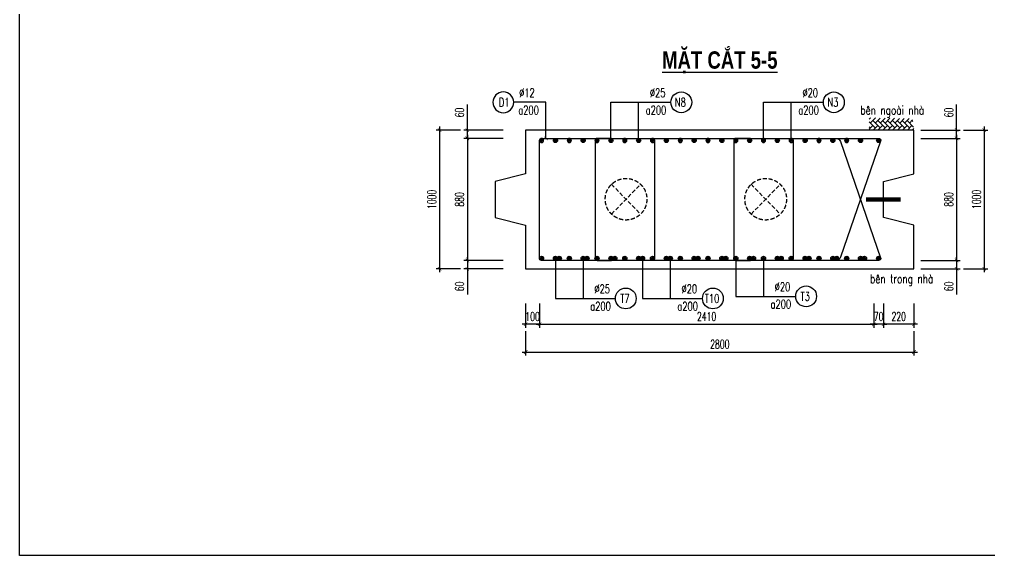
# Model space of a CAD drawing. Header units: millimetres. Extents: x -143570 to 58447, y -1448440 to -1202244.
# Drawn here: x -25653 to 2328, y -1443081 to -1427620 of the extents above; entities that cross this region are included whole.
import ezdxf
from ezdxf.enums import TextEntityAlignment as Align

# ---------------------------------------------------------------- set-up
doc = ezdxf.new("R2010")
doc.units = ezdxf.units.MM
doc.header["$LTSCALE"] = 30
doc.header["$PDMODE"] = 3
doc.linetypes.add('DASHED', pattern=[19.05, 12.7, -6.35])
doc.layers.get('0').update_dxf_attribs({"lineweight": 9})
doc.layers.get('Defpoints').update_dxf_attribs({"lineweight": 9})
for name, color, linetype in [('ccu11-Cotthep', 9, 'Continuous'), ('ccu11-Dim', 8, 'Continuous'), ('ccu11-Hatch', 8, 'Continuous'), ('ccu11-Text', 31, 'Continuous'), ('ccu11-Thay', 7, 'Continuous'), ('ccu11-Thep', 4, 'Continuous'), ('ccu11-Thep doc', 4, 'Continuous'), ('ccu11-Thepdai', 6, 'Continuous')]:
    doc.layers.add(name, color=color, linetype=linetype)
doc.layers.add('ccu11-Khuat', color=9, linetype='DASHED', lineweight=30)
doc.layers.add('Vicom_thep doc', color=1, linetype='Continuous', lineweight=35)
doc.styles.add('ccu11-dim', font='vnsimli.shx', dxfattribs={"width": 0.65, "bigfont": 'bigfont.shx'})
doc.styles.add('ccu11-VnAvH-B', font='')
doc.styles.add('ccu11-vnsimli', font='vnsimli.shx', dxfattribs={"width": 0.8, "bigfont": 'vns.shx'})
doc.styles.add('ccu11-vnsimple', font='vnsimple.shx', dxfattribs={"bigfont": 'bigfont.shx'})
doc.styles.add('ccu11_simli', font='vnsimli.shx', dxfattribs={"width": 0.8})
doc.styles.get('ccu11-VnAvH-B').set_extended_font_data('.VnAvantH', bold=True)
doc.dimstyles.new('ccu11-100', dxfattribs={"dimscale": 100, "dimtxt": 2.5, "dimasz": 1, "dimexe": 1, "dimexo": 2, "dimgap": 1, "dimtad": 1, "dimdec": 0, "dimdsep": 46, "dimtxsty": 'ccu11-dim', "dimblk": 'ARCHTICK', "dimcen": -1, "dimdle": 1, "dimclrd": 256, "dimclre": 256, "dimclrt": 3, "dimadec": 0, "dimazin": 2, "dimtfac": 0.1, "dimtdec": 0, "dimtmove": 0, "dimatfit": 1, "dimldrblk": 'ARCHTICK', "dimfxl": 1, "dimtvp": 0.833333, "dimtolj": 1, "dimtzin": 12, "dimarcsym": 0})
doc.dimstyles.new('ccu11-100x4', dxfattribs={"dimscale": 100, "dimtxt": 2.5, "dimasz": 1, "dimexe": 1, "dimexo": 2, "dimgap": 1, "dimtad": 1, "dimdec": 0, "dimlfac": 0.25, "dimdsep": 46, "dimtxsty": 'ccu11-dim', "dimblk": 'ARCHTICK', "dimcen": -1, "dimdle": 1, "dimclrd": 256, "dimclre": 256, "dimclrt": 3, "dimadec": 0, "dimazin": 2, "dimtfac": 0.1, "dimtdec": 0, "dimtmove": 0, "dimatfit": 1, "dimldrblk": 'ARCHTICK', "dimfxl": 1, "dimtvp": 0.833333, "dimtolj": 1, "dimtzin": 12, "dimarcsym": 0})

# ---------------------------------------------------------------- blocks, each defined once
blk = doc.blocks.new('MCT')
at = {"ltscale": 0.005}
for p, q in [((-0.49, 0), (0.49, 0)), ((0.35, -0.35), (-0.35, 0.35)), ((-0.35, -0.35), (0.35, 0.35)), ((0, -0.49), (0, 0.49))]:
    blk.add_line(p, q, dxfattribs=at)
blk.add_circle((0, 0), 0.492, dxfattribs=at)
blk = doc.blocks.new('*U664')
at = {"layer": 'ccu11-Thep doc', "xscale": -121.9200000001001, "yscale": 121.9200000001001, "zscale": 121.92, "rotation": 270}
blk.add_blockref('MCT', (0, 0), dxfattribs=at)
blk = doc.blocks.new('*U665')
at = {"layer": 'ccu11-Thep doc', "color": 0, "linetype": 'ByBlock', "lineweight": -2, "transparency": 16777216}
for p in [(0, 0), (800, 0), (1600, 0), (2400, 0), (3200, 0), (4000, 0), (4800, 0), (5600, 0), (6400, 0), (7200, 0), (8000, 0), (8800, 0)]:
    blk.add_blockref('*U664', p, dxfattribs=at)
blk = doc.blocks.new('*U666')
at = {"layer": 'ccu11-Thep doc', "xscale": -121.9200000001001, "yscale": 121.9200000001001, "zscale": 121.92, "rotation": 270}
blk.add_blockref('MCT', (0, 0), dxfattribs=at)
blk = doc.blocks.new('*U667')
at = {"layer": 'ccu11-Thep doc', "color": 0, "linetype": 'ByBlock', "lineweight": -2, "transparency": 16777216}
for p in [(0, 0), (800, 0), (1600, 0), (2400, 0), (3200, 0), (4000, 0), (4800, 0), (5600, 0), (6400, 0), (7200, 0), (8000, 0), (8800, 0)]:
    blk.add_blockref('*U666', p, dxfattribs=at)
blk = doc.blocks.new('_ARCHTICK')
at = {"color": 0, "linetype": 'ByBlock', "const_width": 0.15}
blk.add_lwpolyline([(-0.5, -0.5), (0.5, 0.5)], dxfattribs=at)
blk = doc.blocks.new('*D706')
at = {"layer": 'ccu11-Dim', "linetype": 'ByBlock', "lineweight": -2, "ltscale": 30, "transparency": 16777216}
for p, q in [((-12733, -1430812), (-12733, -1430072)), ((-11704, -1430812), (-12833, -1430812)), ((-12733, -1431052), (-12733, -1430812)), ((-11704, -1431052), (-12833, -1431052)), ((-12733, -1431052), (-12733, -1431152))]:
    blk.add_line(p, q, dxfattribs=at)
at = {"layer": 'Defpoints', "color": 0, "linetype": 'ByBlock', "ltscale": 30, "transparency": 16777216}
for p in [(-11504, -1430812), (-12733, -1431052), (-11504, -1431052)]:
    blk.add_point(p, dxfattribs=at)
at = {"layer": 'ccu11-Dim', "linetype": 'ByBlock', "lineweight": -2, "ltscale": 30, "transparency": 16777216, "xscale": 100, "yscale": 100, "zscale": 100}
for p, rotation in [((-12733, -1430812), 270), ((-12733, -1431052), 90)]:
    blk.add_blockref('_ARCHTICK', p, dxfattribs=dict(at, rotation=rotation))
at = {"layer": 'ccu11-Dim', "color": 3, "linetype": 'ByBlock', "ltscale": 30, "transparency": 16777216, "insert": (-12958, -1430304), "char_height": 250, "attachment_point": 5, "rotation": 90, "style": 'ccu11-dim'}
blk.add_mtext('\\A1;60', dxfattribs=at)
blk = doc.blocks.new('*D707')
at = {"layer": 'ccu11-Dim', "linetype": 'ByBlock', "lineweight": -2, "ltscale": 30, "transparency": 16777216}
for p, q in [((-11704, -1431052), (-12833, -1431052)), ((-12733, -1430952), (-12733, -1434672)), ((-11704, -1434572), (-12833, -1434572))]:
    blk.add_line(p, q, dxfattribs=at)
at = {"layer": 'Defpoints', "color": 0, "linetype": 'ByBlock', "ltscale": 30, "transparency": 16777216}
for p in [(-11504, -1431052), (-12733, -1434572), (-11504, -1434572)]:
    blk.add_point(p, dxfattribs=at)
at = {"layer": 'ccu11-Dim', "linetype": 'ByBlock', "lineweight": -2, "ltscale": 30, "transparency": 16777216, "xscale": 100, "yscale": 100, "zscale": 100}
for p, rotation in [((-12733, -1431052), 90), ((-12733, -1434572), 270)]:
    blk.add_blockref('_ARCHTICK', p, dxfattribs=dict(at, rotation=rotation))
at = {"layer": 'ccu11-Dim', "color": 3, "linetype": 'ByBlock', "ltscale": 30, "transparency": 16777216, "insert": (-12958, -1432812), "char_height": 250, "attachment_point": 5, "rotation": 90, "style": 'ccu11-dim'}
blk.add_mtext('\\A1;880', dxfattribs=at)
blk = doc.blocks.new('*D708')
at = {"layer": 'ccu11-Dim', "linetype": 'ByBlock', "lineweight": -2, "ltscale": 30, "transparency": 16777216}
for p, q in [((-11704, -1434572), (-12833, -1434572)), ((-12733, -1434572), (-12733, -1434472)), ((-12733, -1434572), (-12733, -1434812)), ((-11704, -1434812), (-12833, -1434812)), ((-12733, -1434812), (-12733, -1435551))]:
    blk.add_line(p, q, dxfattribs=at)
at = {"layer": 'Defpoints', "color": 0, "linetype": 'ByBlock', "ltscale": 30, "transparency": 16777216}
for p in [(-12733, -1434572), (-11504, -1434572), (-11504, -1434812)]:
    blk.add_point(p, dxfattribs=at)
at = {"layer": 'ccu11-Dim', "linetype": 'ByBlock', "lineweight": -2, "ltscale": 30, "transparency": 16777216, "xscale": 100, "yscale": 100, "zscale": 100}
for p, rotation in [((-12733, -1434572), 270), ((-12733, -1434812), 90)]:
    blk.add_blockref('_ARCHTICK', p, dxfattribs=dict(at, rotation=rotation))
at = {"layer": 'ccu11-Dim', "color": 3, "linetype": 'ByBlock', "ltscale": 30, "transparency": 16777216, "insert": (-12958, -1435320), "char_height": 250, "attachment_point": 5, "rotation": 90, "style": 'ccu11-dim'}
blk.add_mtext('\\A1;60', dxfattribs=at)
blk = doc.blocks.new('*D709')
at = {"layer": 'ccu11-Dim', "linetype": 'ByBlock', "lineweight": -2, "ltscale": 30, "transparency": 16777216}
for p, q in [((-12933, -1430812), (-13633, -1430812)), ((-13533, -1430712), (-13533, -1434912)), ((-12933, -1434812), (-13633, -1434812))]:
    blk.add_line(p, q, dxfattribs=at)
at = {"layer": 'Defpoints', "color": 0, "linetype": 'ByBlock', "ltscale": 30, "transparency": 16777216}
for p in [(-12733, -1430812), (-13533, -1434812), (-12733, -1434812)]:
    blk.add_point(p, dxfattribs=at)
at = {"layer": 'ccu11-Dim', "linetype": 'ByBlock', "lineweight": -2, "ltscale": 30, "transparency": 16777216, "xscale": 100, "yscale": 100, "zscale": 100}
for p, rotation in [((-13533, -1430812), 90), ((-13533, -1434812), 270)]:
    blk.add_blockref('_ARCHTICK', p, dxfattribs=dict(at, rotation=rotation))
at = {"layer": 'ccu11-Dim', "color": 3, "linetype": 'ByBlock', "ltscale": 30, "transparency": 16777216, "insert": (-13758, -1432812), "char_height": 250, "attachment_point": 5, "rotation": 90, "style": 'ccu11-dim'}
blk.add_mtext('\\A1;1000', dxfattribs=at)
blk = doc.blocks.new('*D710')
at = {"layer": 'ccu11-Dim', "linetype": 'ByBlock', "lineweight": -2, "ltscale": 30, "transparency": 16777216}
for p, q in [((-733, -1435812), (-733, -1436512)), ((147, -1435812), (147, -1436512)), ((247, -1436412), (-833, -1436412))]:
    blk.add_line(p, q, dxfattribs=at)
at = {"layer": 'Defpoints', "color": 0, "linetype": 'ByBlock', "ltscale": 30, "transparency": 16777216}
for p in [(-733, -1435612), (147, -1435612), (-733, -1436412)]:
    blk.add_point(p, dxfattribs=at)
at = {"layer": 'ccu11-Dim', "linetype": 'ByBlock', "lineweight": -2, "ltscale": 30, "transparency": 16777216, "xscale": 100, "yscale": 100, "zscale": 100, "rotation": 180}
blk.add_blockref('_ARCHTICK', (-733, -1436412), dxfattribs=at)
at = {"layer": 'ccu11-Dim', "linetype": 'ByBlock', "lineweight": -2, "ltscale": 30, "transparency": 16777216, "xscale": 100, "yscale": 100, "zscale": 100}
blk.add_blockref('_ARCHTICK', (147, -1436412), dxfattribs=at)
at = {"layer": 'ccu11-Dim', "color": 3, "linetype": 'ByBlock', "ltscale": 30, "transparency": 16777216, "insert": (-293, -1436187), "char_height": 250, "attachment_point": 5, "style": 'ccu11-dim'}
blk.add_mtext('\\A1;220', dxfattribs=at)
blk = doc.blocks.new('*D711')
at = {"layer": 'ccu11-Dim', "linetype": 'ByBlock', "lineweight": -2, "ltscale": 30, "transparency": 16777216}
for p, q in [((-11053, -1436612), (-11053, -1437312)), ((147, -1436612), (147, -1437312)), ((-11153, -1437212), (247, -1437212))]:
    blk.add_line(p, q, dxfattribs=at)
at = {"layer": 'Defpoints', "color": 0, "linetype": 'ByBlock', "ltscale": 30, "transparency": 16777216}
for p in [(-11053, -1436412), (147, -1436412), (147, -1437212)]:
    blk.add_point(p, dxfattribs=at)
at = {"layer": 'ccu11-Dim', "linetype": 'ByBlock', "lineweight": -2, "ltscale": 30, "transparency": 16777216, "xscale": 100, "yscale": 100, "zscale": 100, "rotation": 180}
blk.add_blockref('_ARCHTICK', (-11053, -1437212), dxfattribs=at)
at = {"layer": 'ccu11-Dim', "linetype": 'ByBlock', "lineweight": -2, "ltscale": 30, "transparency": 16777216, "xscale": 100, "yscale": 100, "zscale": 100}
blk.add_blockref('_ARCHTICK', (147, -1437212), dxfattribs=at)
at = {"layer": 'ccu11-Dim', "color": 3, "linetype": 'ByBlock', "ltscale": 30, "transparency": 16777216, "insert": (-5453, -1436987), "char_height": 250, "attachment_point": 5, "style": 'ccu11-dim'}
blk.add_mtext('\\A1;2800', dxfattribs=at)
blk = doc.blocks.new('*D712')
at = {"layer": 'ccu11-Dim', "linetype": 'ByBlock', "lineweight": -2, "ltscale": 30, "transparency": 16777216}
for p, q in [((-1013, -1435812), (-1013, -1436512)), ((-733, -1435812), (-733, -1436512)), ((-1013, -1436412), (-1113, -1436412)), ((-733, -1436412), (-1013, -1436412)), ((-733, -1436412), (-633, -1436412))]:
    blk.add_line(p, q, dxfattribs=at)
at = {"layer": 'Defpoints', "color": 0, "linetype": 'ByBlock', "ltscale": 30, "transparency": 16777216}
for p in [(-1013, -1435612), (-733, -1435612), (-1013, -1436412)]:
    blk.add_point(p, dxfattribs=at)
at = {"layer": 'ccu11-Dim', "linetype": 'ByBlock', "lineweight": -2, "ltscale": 30, "transparency": 16777216, "xscale": 100, "yscale": 100, "zscale": 100}
blk.add_blockref('_ARCHTICK', (-1013, -1436412), dxfattribs=at)
at = {"layer": 'ccu11-Dim', "linetype": 'ByBlock', "lineweight": -2, "ltscale": 30, "transparency": 16777216, "xscale": 100, "yscale": 100, "zscale": 100, "rotation": 180}
blk.add_blockref('_ARCHTICK', (-733, -1436412), dxfattribs=at)
at = {"layer": 'ccu11-Dim', "color": 3, "linetype": 'ByBlock', "ltscale": 30, "transparency": 16777216, "insert": (-873, -1436187), "char_height": 250, "attachment_point": 5, "style": 'ccu11-dim'}
blk.add_mtext('\\A1;70', dxfattribs=at)
blk = doc.blocks.new('*D713')
at = {"layer": 'ccu11-Dim', "linetype": 'ByBlock', "lineweight": -2, "ltscale": 30, "transparency": 16777216}
for p, q in [((-10653, -1435812), (-10653, -1436512)), ((-1013, -1435812), (-1013, -1436512)), ((-10753, -1436412), (-913, -1436412))]:
    blk.add_line(p, q, dxfattribs=at)
at = {"layer": 'Defpoints', "color": 0, "linetype": 'ByBlock', "ltscale": 30, "transparency": 16777216}
for p in [(-10653, -1435612), (-1013, -1435612), (-1013, -1436412)]:
    blk.add_point(p, dxfattribs=at)
at = {"layer": 'ccu11-Dim', "linetype": 'ByBlock', "lineweight": -2, "ltscale": 30, "transparency": 16777216, "xscale": 100, "yscale": 100, "zscale": 100, "rotation": 180}
blk.add_blockref('_ARCHTICK', (-10653, -1436412), dxfattribs=at)
at = {"layer": 'ccu11-Dim', "linetype": 'ByBlock', "lineweight": -2, "ltscale": 30, "transparency": 16777216, "xscale": 100, "yscale": 100, "zscale": 100}
blk.add_blockref('_ARCHTICK', (-1013, -1436412), dxfattribs=at)
at = {"layer": 'ccu11-Dim', "color": 3, "linetype": 'ByBlock', "ltscale": 30, "transparency": 16777216, "insert": (-5833, -1436187), "char_height": 250, "attachment_point": 5, "style": 'ccu11-dim'}
blk.add_mtext('\\A1;2410', dxfattribs=at)
blk = doc.blocks.new('*D714')
at = {"layer": 'ccu11-Dim', "linetype": 'ByBlock', "lineweight": -2, "ltscale": 30, "transparency": 16777216}
for p, q in [((-11053, -1435812), (-11053, -1436512)), ((-10653, -1435812), (-10653, -1436512)), ((-11053, -1436412), (-11153, -1436412)), ((-10653, -1436412), (-11053, -1436412)), ((-10653, -1436412), (-10553, -1436412))]:
    blk.add_line(p, q, dxfattribs=at)
at = {"layer": 'Defpoints', "color": 0, "linetype": 'ByBlock', "ltscale": 30, "transparency": 16777216}
for p in [(-11053, -1435612), (-10653, -1435612), (-11053, -1436412)]:
    blk.add_point(p, dxfattribs=at)
at = {"layer": 'ccu11-Dim', "linetype": 'ByBlock', "lineweight": -2, "ltscale": 30, "transparency": 16777216, "xscale": 100, "yscale": 100, "zscale": 100}
blk.add_blockref('_ARCHTICK', (-11053, -1436412), dxfattribs=at)
at = {"layer": 'ccu11-Dim', "linetype": 'ByBlock', "lineweight": -2, "ltscale": 30, "transparency": 16777216, "xscale": 100, "yscale": 100, "zscale": 100, "rotation": 180}
blk.add_blockref('_ARCHTICK', (-10653, -1436412), dxfattribs=at)
at = {"layer": 'ccu11-Dim', "color": 3, "linetype": 'ByBlock', "ltscale": 30, "transparency": 16777216, "insert": (-10853, -1436187), "char_height": 250, "attachment_point": 5, "style": 'ccu11-dim'}
blk.add_mtext('\\A1;100', dxfattribs=at)
blk = doc.blocks.new('SHD')
at = {"layer": 'ccu11-Cotthep'}
blk.add_circle((300, 0), 300, dxfattribs=at)
at = {"layer": 'ccu11-Cotthep', "color": 31, "style": 'ccu11_simli', "width": 0.8}
blk.add_attdef('DK', text='', height=250, dxfattribs=at).set_placement((-101, 65), align=Align.BOTTOM_RIGHT)
blk.add_attdef('KH', text='', height=250, dxfattribs=at).set_placement((300, 0), align=Align.MIDDLE)
blk.add_attdef('KC', text='', height=250, dxfattribs=at).set_placement((-101, -142), align=Align.TOP_RIGHT)
blk = doc.blocks.new('*D715')
at = {"layer": 'ccu11-Dim', "linetype": 'ByBlock', "lineweight": -2, "ltscale": 30, "transparency": 16777216}
for p, q in [((1375, -1430812), (1375, -1430072)), ((347, -1430812), (1475, -1430812)), ((1375, -1431052), (1375, -1430812)), ((347, -1431052), (1475, -1431052)), ((1375, -1431052), (1375, -1431152))]:
    blk.add_line(p, q, dxfattribs=at)
at = {"layer": 'Defpoints', "color": 0, "linetype": 'ByBlock', "ltscale": 30, "transparency": 16777216}
for p in [(147, -1430812), (147, -1431052), (1375, -1431052)]:
    blk.add_point(p, dxfattribs=at)
at = {"layer": 'ccu11-Dim', "linetype": 'ByBlock', "lineweight": -2, "ltscale": 30, "transparency": 16777216, "xscale": 100, "yscale": 100, "zscale": 100}
for p, rotation in [((1375, -1430812), 270), ((1375, -1431052), 90)]:
    blk.add_blockref('_ARCHTICK', p, dxfattribs=dict(at, rotation=rotation))
at = {"layer": 'ccu11-Dim', "color": 3, "linetype": 'ByBlock', "ltscale": 30, "transparency": 16777216, "insert": (1150, -1430304), "char_height": 250, "attachment_point": 5, "rotation": 90, "style": 'ccu11-dim'}
blk.add_mtext('\\A1;60', dxfattribs=at)
blk = doc.blocks.new('*D716')
at = {"layer": 'ccu11-Dim', "linetype": 'ByBlock', "lineweight": -2, "ltscale": 30, "transparency": 16777216}
for p, q in [((347, -1431052), (1475, -1431052)), ((1375, -1430952), (1375, -1434672)), ((347, -1434572), (1475, -1434572))]:
    blk.add_line(p, q, dxfattribs=at)
at = {"layer": 'Defpoints', "color": 0, "linetype": 'ByBlock', "ltscale": 30, "transparency": 16777216}
for p in [(147, -1431052), (147, -1434572), (1375, -1434572)]:
    blk.add_point(p, dxfattribs=at)
at = {"layer": 'ccu11-Dim', "linetype": 'ByBlock', "lineweight": -2, "ltscale": 30, "transparency": 16777216, "xscale": 100, "yscale": 100, "zscale": 100}
for p, rotation in [((1375, -1431052), 90), ((1375, -1434572), 270)]:
    blk.add_blockref('_ARCHTICK', p, dxfattribs=dict(at, rotation=rotation))
at = {"layer": 'ccu11-Dim', "color": 3, "linetype": 'ByBlock', "ltscale": 30, "transparency": 16777216, "insert": (1150, -1432812), "char_height": 250, "attachment_point": 5, "rotation": 90, "style": 'ccu11-dim'}
blk.add_mtext('\\A1;880', dxfattribs=at)
blk = doc.blocks.new('*D717')
at = {"layer": 'ccu11-Dim', "linetype": 'ByBlock', "lineweight": -2, "ltscale": 30, "transparency": 16777216}
for p, q in [((347, -1434572), (1475, -1434572)), ((1375, -1434572), (1375, -1434472)), ((1375, -1434572), (1375, -1434812)), ((347, -1434812), (1475, -1434812)), ((1375, -1434812), (1375, -1435551))]:
    blk.add_line(p, q, dxfattribs=at)
at = {"layer": 'Defpoints', "color": 0, "linetype": 'ByBlock', "ltscale": 30, "transparency": 16777216}
for p in [(147, -1434572), (1375, -1434572), (147, -1434812)]:
    blk.add_point(p, dxfattribs=at)
at = {"layer": 'ccu11-Dim', "linetype": 'ByBlock', "lineweight": -2, "ltscale": 30, "transparency": 16777216, "xscale": 100, "yscale": 100, "zscale": 100}
for p, rotation in [((1375, -1434572), 270), ((1375, -1434812), 90)]:
    blk.add_blockref('_ARCHTICK', p, dxfattribs=dict(at, rotation=rotation))
at = {"layer": 'ccu11-Dim', "color": 3, "linetype": 'ByBlock', "ltscale": 30, "transparency": 16777216, "insert": (1150, -1435320), "char_height": 250, "attachment_point": 5, "rotation": 90, "style": 'ccu11-dim'}
blk.add_mtext('\\A1;60', dxfattribs=at)
blk = doc.blocks.new('*D718')
at = {"layer": 'ccu11-Dim', "linetype": 'ByBlock', "lineweight": -2, "ltscale": 30, "transparency": 16777216}
for p, q in [((1575, -1430812), (2275, -1430812)), ((2175, -1430712), (2175, -1434912)), ((1575, -1434812), (2275, -1434812))]:
    blk.add_line(p, q, dxfattribs=at)
at = {"layer": 'Defpoints', "color": 0, "linetype": 'ByBlock', "ltscale": 30, "transparency": 16777216}
for p in [(1375, -1430812), (1375, -1434812), (2175, -1434812)]:
    blk.add_point(p, dxfattribs=at)
at = {"layer": 'ccu11-Dim', "linetype": 'ByBlock', "lineweight": -2, "ltscale": 30, "transparency": 16777216, "xscale": 100, "yscale": 100, "zscale": 100}
for p, rotation in [((2175, -1430812), 90), ((2175, -1434812), 270)]:
    blk.add_blockref('_ARCHTICK', p, dxfattribs=dict(at, rotation=rotation))
at = {"layer": 'ccu11-Dim', "color": 3, "linetype": 'ByBlock', "ltscale": 30, "transparency": 16777216, "insert": (1950, -1432812), "char_height": 250, "attachment_point": 5, "rotation": 90, "style": 'ccu11-dim'}
blk.add_mtext('\\A1;1000', dxfattribs=at)
blk = doc.blocks.new('ccu11_block_thep')
at = {"layer": 'ccu11-Thep', "color": 3}
for p, q in [((-0.4, 0), (0.4, 0)), ((-0.28, 0.28), (0.28, -0.28)), ((0.28, 0.28), (-0.28, -0.28)), ((0, 0.4), (0, -0.4))]:
    blk.add_line(p, q, dxfattribs=at)
at = {"layer": 'ccu11-Thep', "color": 1, "const_width": 0.0667}
blk.add_lwpolyline([(-0.4, 0, 1), (0.4, 0, 1), (-0.4, 0, 1)], format="xyb", dxfattribs=at)
at = {"layer": 'ccu11-Thep', "color": 1}
blk.add_circle((0, 0), 0.4, dxfattribs=at)
blk = doc.blocks.new('*U668')
at = {"layer": 'Vicom_thep doc', "xscale": -150, "yscale": 150, "zscale": 150, "rotation": 180}
blk.add_blockref('ccu11_block_thep', (0, 0), dxfattribs=at)
blk = doc.blocks.new('*U669')
at = {"layer": 'ccu11-Thep doc', "color": 0, "linetype": 'ByBlock', "lineweight": -2, "transparency": 16777216}
for p in [(0, 0), (800, 0), (1600, 0), (2400, 0), (3200, 0), (4000, 0), (4800, 0), (5600, 0), (6400, 0), (7200, 0), (8000, 0), (8800, 0)]:
    blk.add_blockref('*U668', p, dxfattribs=at)
blk = doc.blocks.new('*U1079')
at = {"layer": 'Vicom_thep doc', "xscale": -150, "yscale": 150, "zscale": 150, "rotation": 180}
blk.add_blockref('ccu11_block_thep', (0, 0), dxfattribs=at)
blk = doc.blocks.new('*U1080')
at = {"layer": 'ccu11-Thep doc', "color": 0, "linetype": 'ByBlock', "lineweight": -2, "transparency": 16777216}
for p in [(0, 0), (800, 0), (1600, 0), (2400, 0), (3200, 0), (4000, 0), (4800, 0), (5600, 0), (6400, 0), (7200, 0), (8000, 0), (8800, 0)]:
    blk.add_blockref('*U1079', p, dxfattribs=at)
blk = doc.blocks.new('*U1081')
at = {"layer": 'Vicom_thep doc', "xscale": -150, "yscale": 150, "zscale": 150, "rotation": 180}
blk.add_blockref('ccu11_block_thep', (0, 0), dxfattribs=at)
blk = doc.blocks.new('*U1082')
at = {"layer": 'ccu11-Thep doc', "color": 0, "linetype": 'ByBlock', "lineweight": -2, "transparency": 16777216}
for p in [(0, 0), (800, 0), (1600, 0), (2400, 0), (3200, 0), (4000, 0), (4800, 0), (5600, 0), (6400, 0), (7200, 0), (8000, 0), (8800, 0)]:
    blk.add_blockref('*U1081', p, dxfattribs=at)

msp = doc.modelspace()

# ---------------------------------------------------------------- hatches: boundary and pattern name
at = {"layer": 'ccu11-Hatch', "ltscale": 10}
h = msp.add_hatch(dxfattribs=at)
h.set_pattern_fill('AR-HBONE', color=256, scale=25, angle=270, style=0)
h.set_pattern_definition([(45, (-3262995.94, 345644.59), (141.4213562, 4e-14), [300, -100]), (315, (-3262925.23, 345715.3), (141.4213562, 4e-14), [300, -100])])
h.paths.add_polyline_path([(-1145.44, -1430458.88), (-1145.44, -1430811.6), (146.92, -1430811.6), (104.06, -1430480.3)])

# ---------------------------------------------------------------- linework, layer by layer
at = {"layer": 'ccu11-Khuat', "ltscale": 0.3}
for p, q in [((-8575.66, -1432375.89), (-7737.43, -1433234.59)), ((-8575.66, -1433234.59), (-7737.43, -1432375.89)), ((-4548.42, -1432375.89), (-3710.19, -1433234.59)), ((-4548.42, -1433234.59), (-3710.19, -1432375.89))]:
    msp.add_line(p, q, dxfattribs=at)
for centre in [(-8156.54, -1432805.24), (-4129.31, -1432805.24)]:
    msp.add_circle(centre, 600, dxfattribs=at)
at = {"layer": 'ccu11-Thay'}
for p, q in [((146.92, -1430811.6), (-11053.08, -1430811.6)), ((-11053.08, -1430811.6), (-11053.08, -1432071.6)), ((146.92, -1432071.6), (146.92, -1430811.6)), ((-11053.08, -1432071.6), (-11932.85, -1432291.6)), ((-11932.85, -1432291.6), (-11932.85, -1433331.6)), ((-732.85, -1432291.6), (146.92, -1432071.6)), ((-732.85, -1433331.6), (-732.85, -1432291.6)), ((-11932.85, -1433331.6), (-11053.08, -1433551.6)), ((146.92, -1433551.6), (-732.85, -1433331.6)), ((-11053.08, -1433551.6), (-11053.08, -1434811.6)), ((146.92, -1434811.6), (146.92, -1433551.6)), ((-11053.08, -1434811.6), (146.92, -1434811.6))]:
    msp.add_line(p, q, dxfattribs=at)
msp.add_lwpolyline([(-25652.83, -1383610.64), (58447.17, -1383610.64), (58447.17, -1443081.35), (-25652.83, -1443081.35)], close=True, dxfattribs=at)
at = {"layer": 'ccu11-Thep', "const_width": 120}
msp.add_lwpolyline([(-1233.08, -1432811.6), (-233.08, -1432811.6)], dxfattribs=at)
at = {"layer": 'ccu11-Thepdai'}
for points in [[(-2801.28, -1431051.6), (-2080.82, -1431051.6, -0.23620228), (-1969.05, -1431144.35), (-815.17, -1434491.1, -0.5204497), (-871.56, -1434571.6), (-10603.08, -1434571.6, -0.41421356), (-10653.08, -1434521.6), (-10653.08, -1431101.6, -0.41421356), (-10603.08, -1431051.6), (-871.56, -1431051.6, -0.5204497), (-815.17, -1431132.1), (-1969.05, -1434478.86, -0.23620228), (-2080.82, -1434571.6), (-2801.28, -1434571.6)], [(-8572.4, -1431051.6), (-8992.4, -1431051.6, 0.41421356), (-9052.4, -1431111.6), (-9052.4, -1434511.6, 0.41421356), (-8992.4, -1434571.6), (-8572.4, -1434571.6)], [(-7812.4, -1431051.6), (-7392.4, -1431051.6, -0.41421356), (-7332.4, -1431111.6), (-7332.4, -1434511.6, -0.41421356), (-7392.4, -1434571.6), (-7812.4, -1434571.6)], [(-4572.4, -1431051.6), (-4992.4, -1431051.6, 0.41421356), (-5052.4, -1431111.6), (-5052.4, -1434511.6, 0.41421356), (-4992.4, -1434571.6), (-4572.4, -1434571.6)], [(-3812.4, -1431051.6), (-3392.4, -1431051.6, -0.41421356), (-3332.4, -1431111.6), (-3332.4, -1434511.6, -0.41421356), (-3392.4, -1434571.6), (-3812.4, -1434571.6)]]:
    msp.add_lwpolyline(points, format="xyb", dxfattribs=at)

# ---------------------------------------------------------------- block references
at = {"layer": 'ccu11-Cotthep'}
ref = msp.add_blockref('SHD', (-11396.92, -1430011.25), dxfattribs=dict(at, xscale=-1))
ref.add_attrib('KH', 'D1', dxfattribs={"color": 31, "height": 250, "style": 'ccu11-vnsimple', "width": 0.7}).set_placement((-11671.92, -1430011.25), align=Align.MIDDLE_CENTER)
ref.add_attrib('KC', 'a200', dxfattribs={"color": 31, "height": 250, "style": 'ccu11-vnsimple', "width": 0.7}).set_placement((-10968.34, -1430111.25), align=Align.TOP_CENTER)
ref.add_attrib('DK', '`12', dxfattribs={"color": 31, "height": 250, "style": 'ccu11-vnsimple', "width": 0.7}).set_placement((-11016.13, -1429936.25), align=Align.BOTTOM_CENTER)
ref = msp.add_blockref('SHD', (-6864.08, -1430011.25), dxfattribs=at)
ref.add_attrib('KH', 'N8', dxfattribs={"color": 31, "height": 250, "style": 'ccu11-vnsimple', "width": 0.7}).set_placement((-6589.08, -1430011.25), align=Align.MIDDLE_CENTER)
ref.add_attrib('KC', 'a200', dxfattribs={"color": 31, "height": 250, "style": 'ccu11-vnsimple', "width": 0.7}).set_placement((-7292.66, -1430111.25), align=Align.TOP_CENTER)
ref.add_attrib('DK', '`25', dxfattribs={"color": 31, "height": 250, "style": 'ccu11-vnsimple', "width": 0.7}).set_placement((-7244.87, -1429936.25), align=Align.BOTTOM_CENTER)
ref = msp.add_blockref('SHD', (-2464.08, -1430011.25), dxfattribs=at)
ref.add_attrib('KH', 'N3', dxfattribs={"color": 31, "height": 250, "style": 'ccu11-vnsimple', "width": 0.7}).set_placement((-2189.08, -1430011.25), align=Align.MIDDLE_CENTER)
ref.add_attrib('KC', 'a200', dxfattribs={"color": 31, "height": 250, "style": 'ccu11-vnsimple', "width": 0.7}).set_placement((-2892.66, -1430111.25), align=Align.TOP_CENTER)
ref.add_attrib('DK', '`20', dxfattribs={"color": 31, "height": 250, "style": 'ccu11-vnsimple', "width": 0.7}).set_placement((-2844.87, -1429936.25), align=Align.BOTTOM_CENTER)
ref = msp.add_blockref('SHD', (-8464.08, -1435666.96), dxfattribs=at)
ref.add_attrib('KH', 'T7', dxfattribs={"color": 31, "height": 250, "style": 'ccu11-vnsimple', "width": 0.7}).set_placement((-8189.08, -1435666.96), align=Align.MIDDLE_CENTER)
ref.add_attrib('KC', 'a200', dxfattribs={"color": 31, "height": 250, "style": 'ccu11-vnsimple', "width": 0.7}).set_placement((-8892.66, -1435766.96), align=Align.TOP_CENTER)
ref.add_attrib('DK', '`25', dxfattribs={"color": 31, "height": 250, "style": 'ccu11-vnsimple', "width": 0.7}).set_placement((-8844.87, -1435591.96), align=Align.BOTTOM_CENTER)
ref = msp.add_blockref('SHD', (-5952.05, -1435666.96), dxfattribs=at)
ref.add_attrib('KH', 'T10', dxfattribs={"color": 31, "height": 250, "style": 'ccu11-vnsimple', "width": 0.7}).set_placement((-5677.05, -1435666.96), align=Align.MIDDLE_CENTER)
ref.add_attrib('KC', 'a200', dxfattribs={"color": 31, "height": 250, "style": 'ccu11-vnsimple', "width": 0.7}).set_placement((-6380.63, -1435766.96), align=Align.TOP_CENTER)
ref.add_attrib('DK', '`20', dxfattribs={"color": 31, "height": 250, "style": 'ccu11-vnsimple', "width": 0.7}).set_placement((-6332.83, -1435591.96), align=Align.BOTTOM_CENTER)
ref = msp.add_blockref('SHD', (-3264.08, -1435606.96), dxfattribs=at)
ref.add_attrib('KH', 'T3', dxfattribs={"color": 31, "height": 250, "style": 'ccu11-vnsimple', "width": 0.7}).set_placement((-2989.08, -1435606.96), align=Align.MIDDLE_CENTER)
ref.add_attrib('KC', 'a200', dxfattribs={"color": 31, "height": 250, "style": 'ccu11-vnsimple', "width": 0.7}).set_placement((-3692.66, -1435706.96), align=Align.TOP_CENTER)
ref.add_attrib('DK', '`20', dxfattribs={"color": 31, "height": 250, "style": 'ccu11-vnsimple', "width": 0.7}).set_placement((-3644.87, -1435531.96), align=Align.BOTTOM_CENTER)
at = {"layer": 'ccu11-Thep doc'}
msp.add_blockref('*U665', (-10593.08, -1431111.6), dxfattribs=at)
at = {"layer": 'ccu11-Thep doc', "xscale": -1, "rotation": 180}
for name, p in [('*U669', (-10193.08, -1431111.6)), ('*U667', (-10593.08, -1434511.6)), ('*U1080', (-10193.08, -1434511.6)), ('*U1082', (-10081.05, -1434511.6))]:
    msp.add_blockref(name, p, dxfattribs=at)
at = {"layer": 'ccu11-Thep doc', "xscale": 121.9200000001001, "yscale": 121.9200000001001, "zscale": 121.9200000001001, "rotation": 90.00000000000001}
for p in [(-872.73, -1431111.6), (-872.73, -1434511.6)]:
    msp.add_blockref('MCT', p, dxfattribs=at)

# ---------------------------------------------------------------- texts
at = {"layer": 'ccu11-Text', "color": 5, "style": 'ccu11-VnAvH-B', "width": 0.8}
msp.add_text('%%UmÆt c¾t 5-5', height=500, dxfattribs=at).set_placement((-5453.08, -1429041.47), align=Align.CENTER)
at = {"layer": 'ccu11-Text', "linetype": 'Continuous', "style": 'ccu11-vnsimli', "width": 0.75}
for s, p in [('bªn ngoµi nhµ', (-479.85, -1430363.46)), ('bªn trong nhµ', (-207.07, -1435223.5))]:
    msp.add_text(s, height=250, dxfattribs=at).set_placement(p, align=Align.CENTER)

# ---------------------------------------------------------------- dimensions: what is measured, and where the dimension line sits
at = {"layer": 'ccu11-Dim', "linetype": 'ByBlock', "ltscale": 30}
for base, p1, p2, angle, picture, middle in [((-12732.85, -1431051.6), (-11504.45, -1430811.6), (-11504.45, -1431051.6), 90, '*D706', (-12732.85, -1430303.62)), ((1375.31, -1431051.6), (146.92, -1430811.6), (146.92, -1431051.6), 90, '*D715', (1375.31, -1430303.62)), ((-12732.85, -1434571.6), (-11504.45, -1434811.6), (-11504.45, -1434571.6), 270, '*D708', (-12732.85, -1435319.59)), ((1375.31, -1434571.6), (146.92, -1434811.6), (146.92, -1434571.6), 270, '*D717', (1375.31, -1435319.59))]:
    dim = msp.add_linear_dim(base=base, p1=p1, p2=p2, angle=angle, dimstyle='ccu11-100x4', dxfattribs=at)
    dim.commit()
    dim.dimension.update_dxf_attribs({"geometry": picture, "text_midpoint": middle, "dimtype": 160})
for base, p1, p2, picture, middle in [((-13532.85, -1434811.6), (-12732.85, -1430811.6), (-12732.85, -1434811.6), '*D709', (-13757.85, -1432811.6)), ((2175.31, -1434811.6), (1375.31, -1430811.6), (1375.31, -1434811.6), '*D718', (1950.31, -1432811.6))]:
    dim = msp.add_linear_dim(base=base, p1=p1, p2=p2, angle=90, dimstyle='ccu11-100x4', dxfattribs=at)
    dim.commit()
    dim.dimension.update_dxf_attribs({"geometry": picture, "text_midpoint": middle})
for base, p1, p2, picture, middle in [((-12732.85, -1434571.6), (-11504.45, -1431051.6), (-11504.45, -1434571.6), '*D707', (-12957.85, -1432811.6)), ((1375.31, -1434571.6), (146.92, -1431051.6), (146.92, -1434571.6), '*D716', (1150.31, -1432811.6))]:
    dim = msp.add_linear_dim(base=base, p1=p1, p2=p2, angle=90, dimstyle='ccu11-100x4', override={"dimtmove": 1}, dxfattribs=at)
    dim.commit()
    dim.dimension.update_dxf_attribs({"geometry": picture, "text_midpoint": middle})
for base, p1, p2, picture, middle in [((-11053.08, -1436411.96), (-10653.08, -1435611.96), (-11053.08, -1435611.96), '*D714', (-10853.08, -1436186.96)), ((-1013.08, -1436411.96), (-733.08, -1435611.96), (-1013.08, -1435611.96), '*D712', (-873.08, -1436186.96))]:
    dim = msp.add_linear_dim(base=base, p1=p1, p2=p2, dimstyle='ccu11-100x4', override={"dimtix": 1}, dxfattribs=at)
    dim.commit()
    dim.dimension.update_dxf_attribs({"geometry": picture, "text_midpoint": middle})
for base, p1, p2, picture, middle in [((-1013.08, -1436411.96), (-10653.08, -1435611.96), (-1013.08, -1435611.96), '*D713', (-5833.08, -1436186.96)), ((-733.08, -1436411.96), (146.92, -1435611.96), (-733.08, -1435611.96), '*D710', (-293.08, -1436186.96)), ((146.92, -1437211.96), (-11053.08, -1436411.96), (146.92, -1436411.96), '*D711', (-5453.08, -1436986.96))]:
    dim = msp.add_linear_dim(base=base, p1=p1, p2=p2, dimstyle='ccu11-100x4', dxfattribs=at)
    dim.commit()
    dim.dimension.update_dxf_attribs({"geometry": picture, "text_midpoint": middle})

# ---------------------------------------------------------------- leaders
at = {"layer": 'ccu11-Cotthep', "linetype": 'ByBlock', "ltscale": 30}
msp.add_leader([(-10467.92, -1431051.6), (-10467.92, -1430011.25), (-11396.92, -1430011.25)], dimstyle='ccu11-100x4', dxfattribs=at)
at = {"layer": 'ccu11-Cotthep'}
for points in [[(-8593.08, -1431111.6), (-8593.08, -1430011.25), (-6864.08, -1430011.25)], [(-7793.08, -1431111.6), (-7793.08, -1430011.25), (-6864.08, -1430011.25)], [(-4193.08, -1431111.6), (-4193.08, -1430011.25), (-2464.08, -1430011.25)], [(-3393.08, -1431111.6), (-3393.08, -1430011.25), (-2464.08, -1430011.25)], [(-10193.08, -1434566.6), (-10193.08, -1435666.96), (-8464.08, -1435666.96)], [(-9393.08, -1434566.6), (-9393.08, -1435666.96), (-8464.08, -1435666.96)], [(-7681.05, -1434566.6), (-7681.05, -1435666.96), (-5952.05, -1435666.96)], [(-6881.05, -1434566.6), (-6881.05, -1435666.96), (-5952.05, -1435666.96)], [(-4993.08, -1434506.6), (-4993.08, -1435606.96), (-3264.08, -1435606.96)], [(-4193.08, -1434506.6), (-4193.08, -1435606.96), (-3264.08, -1435606.96)]]:
    msp.add_leader(points, dimstyle='ccu11-100', override={"dimasz": 1.5, "dimgap": 1, "dimtad": 0, "dimldrblk": 'None', "dimfxl": 3, "dimfxlon": 1, "dimtfill": 1, "dimarcsym": 1}, dxfattribs=at)

doc.saveas('drawing.dxf')
